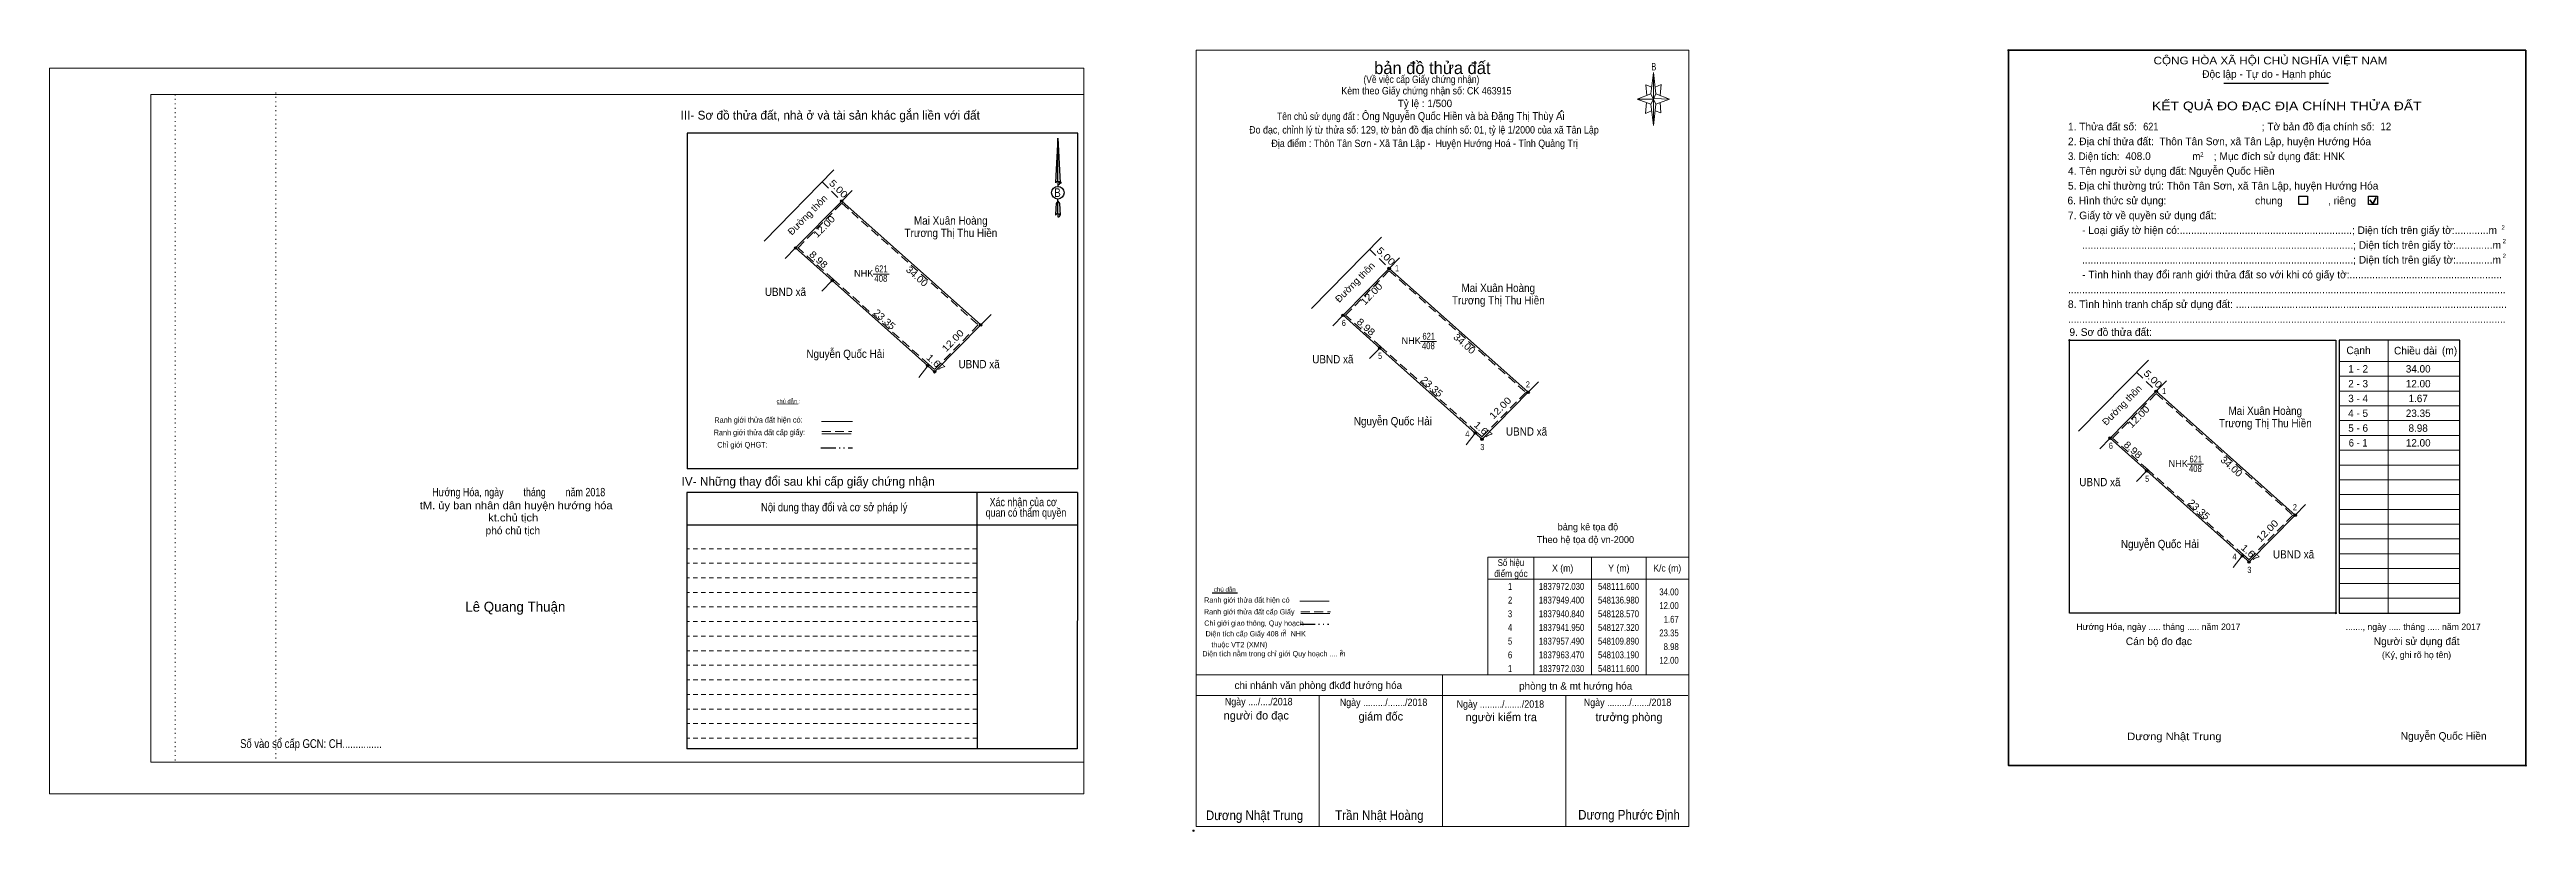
# Model space of a CAD drawing. Header units: metres. Extents: x 547727 to 548667, y 1837892 to 1838038.
# Drawn here: x 547726.9 to 548179.2, y 1837891.6 to 1838034.5 of the extents above; entities that cross this region are included whole.
import ezdxf
from ezdxf.enums import TextEntityAlignment as Align

# ---------------------------------------------------------------- set-up
doc = ezdxf.new("R2010")
doc.units = ezdxf.units.M
doc.header["$LTSCALE"] = 0.54
doc.header["$PDMODE"] = 32
doc.header["$PDSIZE"] = 0.27
for name, pattern in [('DASH_DOUBLE_DOT', [9.2, 5, -1.2, 0.3, -1.2, 0.3, -1.2]), ('DOTTED', [1.5, 0.3, -1.2]), ('MEDIUM_DASHED', [4.5, 3, -1.5]), ('SHORT_DASHED', [2.7, 1.5, -1.2])]:
    doc.linetypes.add(name, pattern=pattern)
for name, color, linetype, lineweight in [('1', 7, 'Continuous', 13), ('10', 7, 'Continuous', 13), ('11', 7, 'Continuous', 25), ('16', 7, 'Continuous', 25), ('18', 7, 'Continuous', 25), ('2', 7, 'Continuous', 35), ('27', 7, 'Continuous', 13), ('28', 7, 'SHORT_DASHED', 13), ('5', 7, 'DASH_DOUBLE_DOT', 25), ('50', 7, 'Continuous', 25), ('55', 7, 'Continuous', 13), ('63', 7, 'Continuous', 13), ('7', 7, 'Continuous', 13), ('8', 7, 'Continuous', 13)]:
    doc.layers.add(name, color=color, linetype=linetype, lineweight=lineweight)
for name, color, linetype in [('36', 7, 'Continuous'), ('48', 7, 'Continuous'), ('52', 7, 'Continuous'), ('6', 7, 'Continuous'), ('9', 7, 'Continuous')]:
    doc.layers.add(name, color=color, linetype=linetype)

msp = doc.modelspace()

# ---------------------------------------------------------------- hatches: boundary and pattern name
at = {"layer": '11'}
for points in [[(548111.8253, 1837972.03, 1), (548111.3747, 1837972.03, 1)], [(548111.8253, 1837972.03, 1), (548111.3747, 1837972.03, 1)], [(548103.4153, 1837963.47, 1), (548102.9647, 1837963.47, 1)], [(548110.1153, 1837957.49, 1), (548109.6647, 1837957.49, 1)], [(548137.2053, 1837949.4, 1), (548136.7547, 1837949.4, 1)], [(548127.5453, 1837941.95, 1), (548127.0947, 1837941.95, 1)], [(548128.7953, 1837940.84, 1), (548128.3447, 1837940.84, 1)]]:
    msp.add_hatch(color=256, dxfattribs=at).paths.add_polyline_path(points)
at = {"layer": '7'}
msp.add_hatch(color=256, dxfattribs=at).paths.add_polyline_path([(548002.84, 1838023.07), (548003.05, 1838023.2), (548003.09, 1838023.22), (548003.11, 1838023.27), (548003.1, 1838023.3), (548003.08, 1838023.31), (548003.03, 1838023.3), (548002.99, 1838023.26), (548002.79, 1838023.07)])
at = {"layer": '8'}
for points in [[(547871.7653, 1838006.78, 1), (547871.3147, 1838006.78, 1)], [(547871.7653, 1838006.78, 1), (547871.3147, 1838006.78, 1)], [(547863.3553, 1837998.22, 1), (547862.9047, 1837998.22, 1)], [(547870.0553, 1837992.24, 1), (547869.6047, 1837992.24, 1)], [(547971.7453, 1837994.47, 1), (547971.2947, 1837994.47, 1)], [(547971.7453, 1837994.47, 1), (547971.2947, 1837994.47, 1)], [(547897.1453, 1837984.15, 1), (547896.6947, 1837984.15, 1)], [(547963.3353, 1837985.91, 1), (547962.8847, 1837985.91, 1)], [(547970.0353, 1837979.93, 1), (547969.5847, 1837979.93, 1)], [(547887.4853, 1837976.7, 1), (547887.0347, 1837976.7, 1)], [(547888.7353, 1837975.59, 1), (547888.2847, 1837975.59, 1)], [(547997.1253, 1837971.84, 1), (547996.6747, 1837971.84, 1)], [(547987.4653, 1837964.39, 1), (547987.0147, 1837964.39, 1)], [(547988.7153, 1837963.28, 1), (547988.2647, 1837963.28, 1)]]:
    msp.add_hatch(color=256, dxfattribs=at).paths.add_polyline_path(points)

# ---------------------------------------------------------------- linework, layer by layer
at = {"layer": '1', "lineweight": 25}
for p, q in [((548123.97, 1838028.34), (548143.07, 1838028.34)), ((548095.76, 1837937.5), (548095.76, 1837980.84)), ((548167.05, 1837981.37), (548145.04, 1837981.37)), ((548145.04, 1837981.37), (548145.04, 1837980.84)), ((548145.04, 1837980.84), (548145.04, 1837937.5)), ((548167.05, 1837931.52), (548167.05, 1837981.37)), ((548145.04, 1837937.5), (548145.04, 1837931.52))]:
    msp.add_line(p, q, dxfattribs=at)
at = {"layer": '1'}
for p, q in [((547745.39, 1838026.25), (547915.77, 1838026.25)), ((547745.39, 1837904.29), (547745.39, 1838026.25)), ((547915.77, 1838026.25), (547915.77, 1837903.26)), ((548145.04, 1837977.47), (548154.53, 1837977.47)), ((548153.98, 1837981.37), (548153.98, 1837980.84)), ((548153.98, 1837980.84), (548153.98, 1837937.5)), ((548154.53, 1837977.47), (548160.17, 1837977.47)), ((548160.17, 1837977.47), (548167.05, 1837977.47)), ((548145.04, 1837974.77), (548154.53, 1837974.77)), ((548154.53, 1837974.77), (548160.17, 1837974.77)), ((548160.17, 1837974.77), (548167.05, 1837974.77)), ((548145.04, 1837972.07), (548154.53, 1837972.07)), ((548145.04, 1837969.37), (548154.53, 1837969.37)), ((548154.53, 1837972.07), (548160.17, 1837972.07)), ((548154.53, 1837969.37), (548160.17, 1837969.37)), ((548160.17, 1837972.07), (548167.05, 1837972.07)), ((548160.17, 1837969.37), (548167.05, 1837969.37)), ((548145.04, 1837966.66), (548154.53, 1837966.66)), ((548145.04, 1837963.96), (548154.53, 1837963.96)), ((548154.53, 1837966.66), (548160.17, 1837966.66)), ((548154.53, 1837963.96), (548160.17, 1837963.96)), ((548160.17, 1837966.66), (548167.05, 1837966.66)), ((548160.17, 1837963.96), (548167.05, 1837963.96)), ((548145.04, 1837961.26), (548154.53, 1837961.26)), ((548154.53, 1837961.26), (548160.17, 1837961.26)), ((548160.17, 1837961.26), (548167.05, 1837961.26)), ((548145.04, 1837958.55), (548154.53, 1837958.55)), ((548145.04, 1837955.85), (548154.53, 1837955.85)), ((548154.53, 1837958.55), (548160.17, 1837958.55)), ((548154.53, 1837955.85), (548160.17, 1837955.85)), ((548160.17, 1837958.55), (548167.05, 1837958.55)), ((548160.17, 1837955.85), (548167.05, 1837955.85)), ((548145.04, 1837953.15), (548154.53, 1837953.15)), ((548145.04, 1837950.44), (548154.53, 1837950.44)), ((548154.53, 1837953.15), (548160.17, 1837953.15)), ((548154.53, 1837950.44), (548160.17, 1837950.44)), ((548160.17, 1837953.15), (548167.05, 1837953.15)), ((548160.17, 1837950.44), (548167.05, 1837950.44)), ((548145.04, 1837947.74), (548154.53, 1837947.74)), ((548154.53, 1837947.74), (548160.17, 1837947.74)), ((548160.17, 1837947.74), (548167.05, 1837947.74)), ((548145.04, 1837945.04), (548154.53, 1837945.04)), ((548145.04, 1837942.33), (548154.53, 1837942.33)), ((548154.53, 1837945.04), (548160.17, 1837945.04)), ((548154.53, 1837942.33), (548160.17, 1837942.33)), ((548160.17, 1837945.04), (548167.05, 1837945.04)), ((548160.17, 1837942.33), (548167.05, 1837942.33)), ((548145.04, 1837939.63), (548154.53, 1837939.63)), ((548145.04, 1837936.93), (548160.17, 1837936.93)), ((548153.98, 1837937.5), (548153.98, 1837931.52)), ((548154.53, 1837939.63), (548160.17, 1837939.63)), ((548160.17, 1837939.63), (548167.05, 1837939.63)), ((548160.17, 1837936.93), (548167.05, 1837936.93)), ((548145.04, 1837934.22), (548160.17, 1837934.22)), ((548160.17, 1837934.22), (548167.05, 1837934.22)), ((547745.39, 1837904.29), (547915.77, 1837904.29))]:
    msp.add_line(p, q, dxfattribs=at)
at = {"layer": '1', "linetype": 'DOTTED'}
for p, q in [((547749.81, 1838026.25), (547749.81, 1837904.29)), ((547768.2, 1838026.61), (547768.2, 1837904.64))]:
    msp.add_line(p, q, dxfattribs=at)
at = {"layer": '1', "lineweight": 35}
for p, q in [((548150.61, 1838006.99), (548151.15, 1838006.29)), ((548151.15, 1838006.29), (548151.8, 1838007.46))]:
    msp.add_line(p, q, dxfattribs=at)
at = {"layer": '1'}
for points in [[(547726.87, 1837898.49), (547915.77, 1837898.49), (547915.77, 1838031.04), (547726.87, 1838031.04)], [(548111.6, 1837972.03), (548136.98, 1837949.4), (548128.57, 1837940.84), (548127.32, 1837941.95), (548109.89, 1837957.49), (548103.19, 1837963.47)]]:
    msp.add_lwpolyline(points, close=True, dxfattribs=at)
msp.add_lwpolyline([(547752.29, 1838026.25), (547915.77, 1838026.25), (547915.77, 1837904.29), (547752.29, 1837904.29)], dxfattribs=at)
at = {"layer": '1', "lineweight": 25}
for points in [[(548095.76, 1837980.84), (548095.76, 1837981.35), (548144.41, 1837981.35), (548144.41, 1837980.84), (548144.41, 1837937.5)], [(548144.41, 1837937.5), (548144.41, 1837931.52), (548095.76, 1837931.52), (548095.76, 1837937.5)], [(548145.04, 1837931.52), (548167.05, 1837931.52), (548167.05, 1837932.01)]]:
    msp.add_lwpolyline(points, dxfattribs=at)
at = {"layer": '1'}
for p in [(548084.63, 1838034.33), (548095.76, 1837981.35), (548144.41, 1837931.52), (548179.09, 1837903.68)]:
    msp.add_point(p, dxfattribs=at)
at = {"layer": '10'}
msp.add_line((548097.42, 1837964.73), (548110.18, 1837977.72), dxfattribs=at)
msp.add_lwpolyline([(548111.6, 1837972.03), (548136.98, 1837949.4), (548128.57, 1837940.84), (548127.32, 1837941.95), (548109.89, 1837957.49), (548103.19, 1837963.47)], close=True, dxfattribs=at)
at = {"layer": '10', "linetype": 'MEDIUM_DASHED'}
msp.add_lwpolyline([(548111.61, 1837971.62), (548136.55, 1837949.39), (548128.56, 1837941.25), (548127.52, 1837942.17), (548110.09, 1837957.71), (548103.62, 1837963.48)], close=True, dxfattribs=at)
at = {"layer": '11'}
for centre in [(548111.6, 1837972.03), (548111.6, 1837972.03), (548103.19, 1837963.47), (548109.89, 1837957.49), (548136.98, 1837949.4), (548127.32, 1837941.95), (548128.57, 1837940.84)]:
    msp.add_circle(centre, 0.2253, dxfattribs=at)
at = {"layer": '16'}
msp.add_line((547943.81, 1837935.17), (547939.19, 1837935.17), dxfattribs=at)
at = {"layer": '18'}
for p, q in [((547911, 1838018.25), (547911.45, 1838010.13)), ((547911, 1838018.25), (547911.45, 1838010.13)), ((547911, 1838018.25), (547911.45, 1838010.13)), ((547910.65, 1838011.37), (547910.6, 1838010.13)), ((547911, 1838010.35), (547911, 1838010.06)), ((547911, 1838010.06), (547911, 1838009.85)), ((547911, 1838009.85), (547911, 1838009.52)), ((547911, 1838009.85), (547911, 1838009.52)), ((547911, 1838009.85), (547911, 1838009.52)), ((547911, 1838006.77), (547911, 1838007.13)), ((547911, 1838006.77), (547911, 1838007.13)), ((547911, 1838006.77), (547911, 1838007.13)), ((547911, 1838006.77), (547911.31, 1838006.33)), ((547911, 1838006.77), (547911.31, 1838006.33)), ((547911, 1838006.77), (547911.31, 1838006.33)), ((547911, 1838004.46), (547911, 1838004.16)), ((547911.31, 1838006.33), (547911.45, 1838004.2)), ((547911.31, 1838006.33), (547911.45, 1838004.2)), ((547911.31, 1838006.33), (547911.45, 1838004.2)), ((547911, 1838004.16), (547911, 1838003.91)), ((547911.45, 1838004.2), (547911.45, 1838004.21))]:
    msp.add_line(p, q, dxfattribs=at)
for points in [[(547911, 1838010.35), (547911, 1838018.25), (547910.65, 1838011.37)], [(547911, 1838004.46), (547911, 1838006.77), (547910.73, 1838006.33), (547910.65, 1838005.46), (547910.6, 1838004.21)]]:
    msp.add_lwpolyline(points, dxfattribs=at)
msp.add_ellipse((547911.013, 1838008.3001), major_axis=(0, 1.158), ratio=0.983453, dxfattribs=at)
for centre, start_param, end_param in [((547911.0134, 1838010.0846), 1.57079633, 3.07445202), ((547911.0134, 1838010.0846), 0.06714063, 1.57079633), ((547911.0134, 1838010.0846), 4.71238898, 6.28318531), ((547911.0134, 1838004.1741), 2.49106941, 3.07427841), ((547911.0134, 1838004.1741), 1.57079633, 2.49106941), ((547911.0134, 1838004.1741), 0.06714063, 1.57079633), ((547911.0134, 1838004.1741), 4.71238898, 6.28318531)]:
    msp.add_ellipse(centre, major_axis=(0.4175, 0), ratio=0.655448, start_param=start_param, end_param=end_param, dxfattribs=at)
msp.add_point((547911.45, 1838010.13), dxfattribs=at)
at = {"layer": '2'}
msp.add_lwpolyline([(548084.63, 1838034.33), (548179.09, 1838034.33), (548179.09, 1837903.68), (548084.63, 1837903.68)], close=True, dxfattribs=at)
at = {"layer": '27'}
for p, q in [((548111.6, 1837972.03), (548113.49, 1837973.96)), ((548103.19, 1837963.47), (548101.3, 1837961.54)), ((548109.89, 1837957.49), (548108, 1837955.56)), ((548136.98, 1837949.4), (548138.87, 1837951.33)), ((548127.32, 1837941.95), (548125.67, 1837939.81))]:
    msp.add_line(p, q, dxfattribs=at)
at = {"layer": '28', "linetype": 'Continuous', "lineweight": 25}
for p, q in [((547914.66, 1837957.87), (547843.3, 1837957.87)), ((547896.25, 1837953.53), (547896.27, 1837906.68)), ((547914.6, 1837953.53), (547914.57, 1837906.68)), ((547914.57, 1837947.58), (547843.25, 1837947.58)), ((547914.57, 1837906.68), (547843.25, 1837906.68))]:
    msp.add_line(p, q, dxfattribs=at)
at = {"layer": '28'}
for p, q in [((547896.26, 1837943.27), (547843.25, 1837943.27)), ((547896.26, 1837940.61), (547843.25, 1837940.61)), ((547896.26, 1837937.93), (547843.25, 1837937.93)), ((547896.26, 1837935.29), (547843.25, 1837935.29)), ((547896.26, 1837932.62), (547843.25, 1837932.62)), ((547896.26, 1837929.96), (547843.25, 1837929.96)), ((547896.26, 1837927.26), (547843.25, 1837927.26)), ((547896.27, 1837924.61), (547843.25, 1837924.61)), ((547896.27, 1837921.97), (547843.25, 1837921.97)), ((547896.27, 1837919.32), (547843.25, 1837919.32)), ((547896.27, 1837916.64), (547843.25, 1837916.64)), ((547896.27, 1837913.97), (547843.25, 1837913.97)), ((547896.27, 1837911.33), (547843.25, 1837911.33)), ((547896.27, 1837908.67), (547843.25, 1837908.67))]:
    msp.add_line(p, q, dxfattribs=at)
at = {"layer": '28', "linetype": 'Continuous', "lineweight": 25}
for points in [[(547914.66, 1837957.87), (547914.66, 1838019.21), (547843.3, 1838019.21), (547843.3, 1837957.87)], [(547914.6, 1837953.53), (547843.25, 1837953.53), (547843.25, 1837906.68)]]:
    msp.add_lwpolyline(points, dxfattribs=at)
at = {"layer": '5'}
for p, q in [((547867.74, 1837961.7), (547873.49, 1837961.7)), ((547955.29, 1837929.47), (547960.53, 1837929.47))]:
    msp.add_line(p, q, dxfattribs=at)
at = {"layer": '5', "linetype": 'Continuous', "lineweight": 13}
for p, q in [((547955.19, 1837933.68), (547960.57, 1837933.68)), ((547955.39, 1837931.44), (547960.66, 1837931.44))]:
    msp.add_line(p, q, dxfattribs=at)
at = {"layer": '5', "linetype": 'MEDIUM_DASHED', "lineweight": 13}
msp.add_line((547955.39, 1837931.76), (547960.83, 1837931.76), dxfattribs=at)
at = {"layer": '50'}
for points in [[(548137.63, 1838007.68), (548139.26, 1838007.68), (548139.26, 1838006.17), (548137.63, 1838006.17)], [(548150.4, 1838007.68), (548152.02, 1838007.68), (548152.02, 1838006.17), (548150.4, 1838006.17)]]:
    msp.add_lwpolyline(points, close=True, dxfattribs=at)
at = {"layer": '55'}
for p, q in [((547867.88, 1837966.53), (547873.49, 1837966.53)), ((547867.92, 1837964.28), (547873.3, 1837964.28)), ((547867.92, 1837964.28), (547873.3, 1837964.28))]:
    msp.add_line(p, q, dxfattribs=at)
at = {"layer": '55', "linetype": 'MEDIUM_DASHED'}
msp.add_line((547867.91, 1837964.66), (547873.42, 1837964.66), dxfattribs=at)
at = {"layer": '63', "linetype": 'MEDIUM_DASHED'}
msp.add_line((548108.03, 1837975.54), (548111.6, 1837972.03), dxfattribs=at)
at = {"layer": '63'}
for p, q in [((548117.33, 1837958.7), (548120.27, 1837958.7)), ((547997.96, 1837941.72), (547997.96, 1837920.22)), ((548008.46, 1837941.72), (548008.46, 1837920.22)), ((548018.46, 1837941.72), (548018.46, 1837920.22)), ((547989.56, 1837937.72), (548026.26, 1837937.72))]:
    msp.add_line(p, q, dxfattribs=at)
msp.add_lwpolyline([(547989.56, 1837941.72), (548026.26, 1837941.72), (548026.26, 1837920.22), (547989.56, 1837920.22)], close=True, dxfattribs=at)
at = {"layer": '7'}
for p, q in [((548019.31, 1838026.39), (548019.81, 1838030.29)), ((548019.31, 1838024.49), (548016.81, 1838025.39)), ((548020.21, 1838024.49), (548019.81, 1838020.59)), ((548021.11, 1838022.89), (548020.11, 1838023.29)), ((548020.21, 1838026.39), (548022.71, 1838025.39)), ((548021.01, 1838024.79), (548021.11, 1838022.89)), ((547859.83, 1837969.69), (547863.56, 1837969.74)), ((547936.26, 1837920.22), (548026.26, 1837920.22)), ((547936.26, 1837920.22), (548026.26, 1837920.22)), ((547936.26, 1837920.22), (548026.26, 1837920.22)), ((547981.26, 1837892.52), (547981.26, 1837920.22)), ((547936.26, 1837916.42), (548026.06, 1837916.42)), ((547958.76, 1837892.52), (547958.76, 1837916.42)), ((548003.76, 1837892.52), (548003.76, 1837916.42)), ((548026.26, 1837892.52), (547936.26, 1837892.52))]:
    msp.add_line(p, q, dxfattribs=at)
for points in [[(547936.26, 1838034.32), (548026.26, 1838034.32), (548026.26, 1837892.52), (547936.26, 1837892.52)], [(548019.81, 1838030.29), (548020.21, 1838026.39), (548019.81, 1838025.39)], [(548002.84, 1838023.07), (548003.05, 1838023.2), (548003.09, 1838023.22), (548003.11, 1838023.27), (548003.1, 1838023.3), (548003.08, 1838023.31), (548003.03, 1838023.3), (548002.99, 1838023.26), (548002.79, 1838023.07)], [(548019.81, 1838025.39), (548016.81, 1838025.39), (548019.31, 1838026.39), (548020.21, 1838024.49), (548022.71, 1838025.39), (548019.81, 1838025.49)], [(548019.81, 1838025.39), (548019.81, 1838020.59), (548019.31, 1838024.49)]]:
    msp.add_lwpolyline(points, close=True, dxfattribs=at)
for points in [[(548019.51, 1838027.59), (548018.41, 1838027.99), (548018.61, 1838026.09)], [(548020.11, 1838027.59), (548021.21, 1838028.09), (548021.01, 1838026.09)], [(548019.81, 1838025.39), (548019.31, 1838026.39), (548016.81, 1838025.39)], [(548018.51, 1838024.79), (548018.31, 1838022.79), (548019.41, 1838023.29)], [(548019.81, 1838025.39), (548020.21, 1838024.49), (548022.71, 1838025.39)]]:
    msp.add_lwpolyline(points, dxfattribs=at)
msp.add_point((547935.79, 1837891.74), dxfattribs=at)
at = {"layer": '8'}
for p, q in [((547857.36, 1837999.48), (547870.12, 1838012.47)), ((547871.54, 1838006.78), (547873.43, 1838008.71)), ((547957.34, 1837987.17), (547970.1, 1838000.16)), ((547863.13, 1837998.22), (547861.24, 1837996.29)), ((547971.52, 1837994.47), (547973.41, 1837996.4)), ((547869.83, 1837992.24), (547867.94, 1837990.31)), ((547877.27, 1837993.45), (547880.21, 1837993.45)), ((547896.92, 1837984.15), (547898.81, 1837986.08)), ((547963.11, 1837985.91), (547961.22, 1837983.98)), ((547969.81, 1837979.93), (547967.92, 1837978)), ((547977.25, 1837981.14), (547980.19, 1837981.14)), ((547887.26, 1837976.7), (547885.61, 1837974.56)), ((547996.9, 1837971.84), (547998.79, 1837973.77)), ((547987.24, 1837964.39), (547985.59, 1837962.25))]:
    msp.add_line(p, q, dxfattribs=at)
at = {"layer": '8', "linetype": 'MEDIUM_DASHED'}
for p, q in [((547867.97, 1838010.29), (547871.54, 1838006.78)), ((547967.95, 1837997.98), (547971.52, 1837994.47))]:
    msp.add_line(p, q, dxfattribs=at)
at = {"layer": '8'}
for points in [[(547871.54, 1838006.78), (547896.92, 1837984.15), (547888.51, 1837975.59), (547887.26, 1837976.7), (547869.83, 1837992.24), (547863.13, 1837998.22)], [(547871.54, 1838006.78), (547896.92, 1837984.15), (547888.51, 1837975.59), (547887.26, 1837976.7), (547869.83, 1837992.24), (547863.13, 1837998.22)], [(547971.52, 1837994.47), (547996.9, 1837971.84), (547988.49, 1837963.28), (547987.24, 1837964.39), (547969.81, 1837979.93), (547963.11, 1837985.91)], [(547971.52, 1837994.47), (547996.9, 1837971.84), (547988.49, 1837963.28), (547987.24, 1837964.39), (547969.81, 1837979.93), (547963.11, 1837985.91)]]:
    msp.add_lwpolyline(points, close=True, dxfattribs=at)
at = {"layer": '8', "linetype": 'MEDIUM_DASHED'}
for points in [[(547871.55, 1838006.37), (547896.49, 1837984.14), (547888.5, 1837976), (547887.46, 1837976.92), (547870.03, 1837992.46), (547863.56, 1837998.23)], [(547971.53, 1837994.06), (547996.47, 1837971.83), (547988.48, 1837963.69), (547987.44, 1837964.61), (547970.01, 1837980.15), (547963.54, 1837985.92)]]:
    msp.add_lwpolyline(points, close=True, dxfattribs=at)
at = {"layer": '8', "lineweight": 25}
for centre in [(547871.54, 1838006.78), (547871.54, 1838006.78), (547863.13, 1837998.22), (547869.83, 1837992.24), (547971.52, 1837994.47), (547971.52, 1837994.47), (547896.92, 1837984.15), (547963.11, 1837985.91), (547969.81, 1837979.93), (547887.26, 1837976.7), (547888.51, 1837975.59), (547996.9, 1837971.84), (547987.24, 1837964.39), (547988.49, 1837963.28)]:
    msp.add_circle(centre, 0.2253, dxfattribs=at)

# ---------------------------------------------------------------- texts
at = {"layer": '1'}
for s, height, width, p in [('CỘNG HÒA XÃ HỘI CHỦ NGHĨA VIỆT NAM', 1.388, 1.15, (548111.12, 1838031.76)), ('3. Diện tích:', 1.388, 0.95, (548095.49, 1838014.28)), ('m', 1.388, 0.95, (548118.21, 1838014.28)), ('2', 0.7928, 0.9, (548119.64, 1838014.91)), ('2', 0.7928, 0.9, (548174.66, 1838001.54)), ('2', 0.7928, 0.9, (548174.87, 1837999.07)), ('2', 0.7928, 0.9, (548174.87, 1837996.37)), ('Dương Nhật Trung', 1.388, 1.1, (548106.31, 1837908.29))]:
    msp.add_text(s, height=height, dxfattribs=dict(at, width=width)).set_placement(p)
for s, height, p in [('Độc lập - Tự do - Hạnh phúc', 1.388, (548120, 1838029.29)), ('2. Địa chỉ thửa đất:', 1.388, (548095.49, 1838016.99)), ('1. Thửa đất số:', 1.388, (548095.49, 1838019.69)), ('; Tờ bản đồ địa chính số:', 1.388, (548130.86, 1838019.7)), ('; Mục đích sử dụng đất: HNK', 1.388, (548122.12, 1838014.28)), ('4. Tên người sử dụng đất:', 1.388, (548095.49, 1838011.58)), ('5. Địa chỉ thường trú: Thôn Tân Sơn, xã Tân Lập, huyện Hướng Hóa', 1.388, (548095.49, 1838008.88)), ('7. Giấy tờ về quyền sử dụng đất:', 1.388, (548095.49, 1838003.47)), ('chung                , riêng', 1.388, (548129.66, 1838006.17)), ('     - Loại giấy tờ hiện có:.............................................................; Diện tích trên giấy tờ:............m', 1.388, (548095.49, 1838000.77)), ('     ................................................................................................; Diện tích trên giấy tờ:.............m', 1.388, (548095.49, 1837998.06)), ('     ................................................................................................; Diện tích trên giấy tờ:.............m', 1.388, (548095.49, 1837995.36)), ('     - Tình hình thay đổi ranh giới thửa đất so với khi có giấy tờ:......................................................', 1.388, (548095.49, 1837992.66)), ('8. Tình hình tranh chấp sử dụng đất: ................................................................................................', 1.388, (548095.49, 1837987.25)), ('...........................................................................................................................................................', 1.388, (548095.49, 1837989.95)), ('...........................................................................................................................................................', 1.388, (548095.49, 1837984.55)), ('9. Sơ đồ thửa đất:', 1.388, (548095.76, 1837982.15)), ('Cạnh', 1.388, (548146.34, 1837978.81)), ('Chiều dài', 1.388, (548155.03, 1837978.76)), ('(m)', 1.388, (548163.79, 1837978.78)), ('Hướng Hóa, ngày ..... tháng ..... năm 2017', 1.189, (548097.03, 1837928.41)), ('......., ngày ..... tháng ..... năm 2017', 1.189, (548146.21, 1837928.41)), ('Cán bộ đo đạc', 1.388, (548106.06, 1837925.66)), ('Người sử dụng đất', 1.388, (548151.34, 1837925.66)), ('(Ký, ghi rõ họ tên)', 1.189, (548152.83, 1837923.28))]:
    msp.add_text(s, height=height, dxfattribs=at).set_placement(p)
for s, height, width, p in [('KẾT QUẢ ĐO ĐẠC ĐỊA CHÍNH THỬA ĐẤT', 1.586, 1.2, (548135.455, 1838023.37)), ('621', 1.25, 0.8, (548118.83, 1837959.02)), ('408', 1.25, 0.85, (548118.755, 1837957.28))]:
    msp.add_text(s, height=height, dxfattribs=dict(at, width=width)).set_placement(p, align=Align.CENTER)
msp.add_text('NHK', height=1.25, dxfattribs=at).set_placement((548115.625, 1837958.21), align=Align.CENTER)
at = {"layer": '16', "width": 0.8}
for p in [(547952.42, 1837927.68), (547962.76, 1837923.98)]:
    msp.add_text('2', height=0.8, dxfattribs=at).set_placement(p, align=Align.CENTER)
at = {"layer": '18'}
for s, height, width, p in [('B', 1.59, 0.85, (547910.945, 1838007.52)), ('tM. ủy ban nhân dân huyện hướng hóa', 1.381, 1.1, (547812.095, 1837950.48)), ('Hướng Hóa, ngày        tháng        năm 2018', 1.523, 0.8, (547812.56, 1837952.85)), ('kt.chủ tịch', 1.381, 1.1, (547811.545, 1837948.25)), ('Số vào sổ cấp GCN: CH...............', 1.611, 0.8, (547774.605, 1837906.85))]:
    msp.add_text(s, height=height, dxfattribs=dict(at, width=width)).set_placement(p, align=Align.CENTER)
for s, height, p in [('phó chủ tịch', 1.381, (547811.485, 1837945.9)), ('Lê Quang Thuận', 1.822, (547811.93, 1837931.76))]:
    msp.add_text(s, height=height, dxfattribs=at).set_placement(p, align=Align.CENTER)
at = {"layer": '28'}
for s, p in [('III- Sơ đồ thửa đất, nhà ở và tài sản khác gắn liền với đất', (547869.44, 1838021.66)), ('IV- Những thay đổi sau khi cấp giấy chứng nhận', (547865.41, 1837954.77))]:
    msp.add_text(s, height=1.611, dxfattribs=at).set_placement(p, align=Align.CENTER)
for s, width, p in [('Nội dung thay đổi và cơ sở pháp lý', 0.85, (547870.175, 1837950.1)), (' quan có thẩm quyền', 0.8, (547904.97, 1837949.11)), ('Xác nhận của cơ', 0.8, (547904.69, 1837951.03))]:
    msp.add_text(s, height=1.519, dxfattribs=dict(at, width=width)).set_placement(p, align=Align.CENTER)
at = {"layer": '36', "width": 0.9}
for s, p in [('Mai Xuân Hoàng', (548131.525, 1837967.72)), ('Trương Thị Thu Hiền', (548131.545, 1837965.46)), ('UBND xã', (548101.325, 1837954.69)), ('Nguyễn Quốc Hải', (548112.28, 1837943.38)), ('UBND xã', (548136.695, 1837941.49))]:
    msp.add_text(s, height=1.5, dxfattribs=at).set_placement(p, align=Align.CENTER)
at = {"layer": '48'}
msp.add_text('6. Hình thức sử dụng:', height=1.388, dxfattribs=at).set_placement((548095.4, 1838006.19))
at = {"layer": '5'}
for s, height, width, p in [('Ranh giới thửa đất cấp Giấy', 0.96, 0.9, (547945.97, 1837931.26)), ('Ranh giới thửa đất hiện có ', 0.96, 0.9, (547945.715, 1837933.41)), ('chú dẫn', 0.7999, 1.05, (547941.51, 1837935.41)), ('Chỉ giới giao thông, Quy hoạch', 0.96, 0.9, (547946.83, 1837929.19)), ('Diện tích cấp Giấy 408 m  NHK', 0.96, 0.9, (547947.155, 1837927.25)), ('Diện tích nằm trong chỉ giới Quy hoạch .... m', 0.96, 0.9, (547950.475, 1837923.6)), ('thuộc VT2 (XMN)', 0.96, 0.95, (547944.165, 1837925.26))]:
    msp.add_text(s, height=height, dxfattribs=dict(at, width=width)).set_placement(p, align=Align.CENTER)
at = {"layer": '52'}
for s, p in [('2 - 3', (548148.485, 1837972.74)), ('1 - 2', (548148.485, 1837975.45)), ('34.00', (548159.455, 1837975.45)), ('12.00', (548159.455, 1837972.74)), ('4 - 5', (548148.48, 1837967.34)), ('3 - 4', (548148.485, 1837970.04)), ('23.35', (548159.455, 1837967.34)), ('1.67', (548159.455, 1837970.04)), ('5 - 6', (548148.485, 1837964.63)), ('8.98', (548159.45, 1837964.63)), ('12.00', (548159.455, 1837961.93))]:
    msp.add_text(s, height=1.352, dxfattribs=at).set_placement(p, align=Align.CENTER)
at = {"layer": '52', "width": 0.95}
msp.add_text('6 - 1', height=1.352, dxfattribs=at).set_placement((548148.485, 1837961.93), align=Align.CENTER)
at = {"layer": '55'}
for s, height, width, p in [('Ranh giới thửa đất cấp giấy:', 1.035, 0.8, (547856.5188, 1837963.9967)), ('Ranh giới thửa đất hiện có:', 1.04, 0.8, (547856.3438, 1837966.2762)), ('Chỉ giới QHGT:', 1.035, 0.85, (547853.4288, 1837961.7396))]:
    msp.add_text(s, height=height, rotation=0.135, dxfattribs=dict(at, width=width)).set_placement(p, align=Align.CENTER)
at = {"layer": '6'}
for s, width, p in [('621', 0.9, (548109.23, 1838019.7)), ('12', 0.95, (548152.56, 1838019.72))]:
    msp.add_text(s, height=1.388, dxfattribs=dict(at, width=width)).set_placement(p)
for s, p in [('Thôn Tân Sơn, xã Tân Lập, huyện Hướng Hóa', (548112.19, 1838016.99)), ('408.0', (548105.97, 1838014.3)), ('Nguyễn Quốc Hiền', (548117.54, 1838011.6)), ('Nguyễn Quốc Hiền', (548156.26, 1837908.37))]:
    msp.add_text(s, height=1.388, dxfattribs=at).set_placement(p)
at = {"layer": '63'}
for s, rotation, width, p in [('Đường thôn', 45.512, 1.05, (548105.7953, 1837969.062)), ('5.00', 315.486, 1.2, (548110.5768, 1837973.8173)), ('12.00', 45.506, 1.15, (548108.8216, 1837966.932)), ('8.98', 318.25, 1.15, (548106.9538, 1837960.8813)), ('34.00', 318.278, 1.1, (548124.9291, 1837957.8026)), ('23.35', 318.281, 1.1, (548119.0091, 1837949.9706)), ('12.00', 45.506, 1.15, (548132.3416, 1837946.092)), ('1.67', 318.395, 1.15, (548128.355, 1837942.0468))]:
    msp.add_text(s, height=1.25, rotation=rotation, dxfattribs=dict(at, width=width)).set_placement(p, align=Align.CENTER)
for s, width, p in [('Số hiệu', 0.85, (547993.76, 1837940.1)), ('điểm góc', 0.9, (547993.76, 1837938.1)), (' 1', 0.75, (547993.41, 1837935.75)), ('1837972.030', 0.85, (548003.01, 1837935.75)), ('X (m)', 0.95, (548003.21, 1837939.1)), ('548111.600', 0.85, (548013.41, 1837935.75)), ('Y (m)', 0.95, (548013.465, 1837939.1)), ('K/c (m)', 0.95, (548022.305, 1837939.1)), (' 3', 0.8, (547993.405, 1837930.75)), (' 2', 0.85, (547993.415, 1837933.25)), ('1837949.400', 0.85, (548003.01, 1837933.25)), ('1837940.840', 0.85, (548003.01, 1837930.75)), ('548136.980', 0.85, (548013.41, 1837933.25)), ('548128.570', 0.85, (548013.41, 1837930.75)), (' 4', 0.85, (547993.41, 1837928.25)), ('1837941.950', 0.85, (548003.01, 1837928.25)), ('548127.320', 0.85, (548013.41, 1837928.25)), (' 5', 0.8, (547993.415, 1837925.75)), (' 6', 0.85, (547993.415, 1837923.25)), ('1837957.490', 0.85, (548003.01, 1837925.75)), ('1837963.470', 0.85, (548003.01, 1837923.25)), ('548109.890', 0.85, (548013.41, 1837925.75)), ('548103.190', 0.85, (548013.41, 1837923.25)), (' 1', 0.75, (547993.41, 1837920.75)), ('1837972.030', 0.85, (548003.01, 1837920.75)), ('548111.600', 0.85, (548013.41, 1837920.75))]:
    msp.add_text(s, height=1.25, dxfattribs=dict(at, width=width)).set_placement(p, align=Align.CENTER)
at = {"layer": '63', "width": 0.85}
for s, p in [('34.00', (548024.41, 1837934.75)), ('12.00', (548024.41, 1837932.25)), ('23.35', (548024.41, 1837927.25)), ('1.67', (548024.41, 1837929.75)), ('12.00', (548024.41, 1837922.25)), ('8.98', (548024.41, 1837924.75))]:
    msp.add_text(s, height=1.25, dxfattribs=at).set_placement(p, align=Align.RIGHT)
at = {"layer": '7'}
for s, height, p in [('bản đồ thửa đất', 2.25, (547979.405, 1838029.98)), ('Tỷ lệ : 1/500', 1.35, (547978.055, 1838023.94)), ('Theo hệ tọa độ vn-2000', 1.25, (548007.375, 1837944.31)), ('bảng kê tọa độ', 1.25, (548007.825, 1837946.63)), ('chi nhánh văn phòng đkđđ hướng hóa', 1.35, (547958.59, 1837917.64)), ('phòng tn & mt hướng hóa', 1.35, (548005.585, 1837917.52)), ('người đo đạc', 1.5, (547947.255, 1837912.06)), ('giám đốc', 1.5, (547970.005, 1837911.88)), ('người kiểm tra', 1.5, (547991.985, 1837911.76)), ('trưởng phòng', 1.5, (548015.325, 1837911.76))]:
    msp.add_text(s, height=height, dxfattribs=at).set_placement(p, align=Align.CENTER)
for s, height, width, p in [('B', 1.378, 0.75, (548019.845, 1838030.64)), ('Kèm theo Giấy chứng nhận số: CK 463915', 1.35, 0.9, (547978.325, 1838026.26)), ('(Về việc cấp Giấy chứng nhận)', 1.35, 0.85, (547977.41, 1838028.34)), ('Tên chủ sử dụng đất :', 1.35, 0.85, (547958.575, 1838021.59)), ('Đo đạc, chỉnh lý từ thửa số: 129, tờ bản đồ địa chính số: 01, tỷ lệ 1/2000 của xã Tân Lập', 1.35, 0.9, (547977.88, 1838019.12)), ('Địa điểm : Thôn Tân Sơn - Xã Tân Lập -  Huyện Hướng Hoá - Tỉnh Quảng Trị ', 1.35, 0.9, (547978.225, 1838016.65)), ('Ngày ..../..../2018', 1.35, 0.9, (547947.7, 1837914.66)), ('Ngày ........./......./2018', 1.35, 0.9, (547970.5, 1837914.53)), ('Ngày ........./......./2018', 1.35, 0.9, (547991.83, 1837914.22)), ('Ngày ........./......./2018', 1.35, 0.9, (548015.06, 1837914.52)), ('Dương Nhật Trung', 1.75, 0.9, (547946.94, 1837893.69)), ('Trần Nhật Hoàng', 1.75, 0.9, (547969.735, 1837893.7)), ('Dương Phước Định', 1.75, 0.9, (548015.325, 1837893.79))]:
    msp.add_text(s, height=height, dxfattribs=dict(at, width=width)).set_placement(p, align=Align.CENTER)
at = {"layer": '7', "width": 0.9}
msp.add_text('Ông Nguyễn Quốc Hiền và bà Đặng Thị Thùy Ai', height=1.44, dxfattribs=at).set_placement((547966.55, 1838021.58))
at = {"layer": '7'}
msp.add_text('chú dẫn :', height=0.7652, rotation=359.974, dxfattribs=at).set_placement((547861.8148, 1837969.8389), align=Align.CENTER)
at = {"layer": '8'}
for s, rotation, width, p in [('5.00', 315.486, 1.2, (547870.5168, 1838008.5673)), ('Đường thôn', 45.512, 1.05, (547865.7353, 1838003.812)), ('12.00', 45.506, 1.15, (547868.7616, 1838001.682)), ('8.98', 318.25, 1.15, (547866.8938, 1837995.6313)), ('Đường thôn', 45.512, 1.05, (547965.7153, 1837991.502)), ('5.00', 315.486, 1.2, (547970.4968, 1837996.2573)), ('34.00', 318.278, 1.1, (547884.8691, 1837992.5526)), ('12.00', 45.506, 1.15, (547968.7416, 1837989.372)), ('23.35', 318.281, 1.1, (547878.9491, 1837984.7206)), ('12.00', 45.506, 1.15, (547892.2816, 1837980.842)), ('8.98', 318.25, 1.15, (547966.8738, 1837983.3213)), ('34.00', 318.278, 1.1, (547984.8491, 1837980.2426)), ('1.67', 318.395, 1.15, (547888.295, 1837976.7968)), ('23.35', 318.281, 1.1, (547978.9291, 1837972.4106)), ('12.00', 45.506, 1.15, (547992.2616, 1837968.532)), ('1.67', 318.395, 1.15, (547988.275, 1837964.4868))]:
    msp.add_text(s, height=1.25, rotation=rotation, dxfattribs=dict(at, width=width)).set_placement(p, align=Align.CENTER)
for s, height, width, p in [('Trương Thị Thu Hiền', 1.5, 0.9, (547891.485, 1838000.21)), ('Mai Xuân Hoàng', 1.5, 0.9, (547891.465, 1838002.47)), ('UBND xã', 1.5, 0.9, (547861.265, 1837989.44)), ('408', 1.25, 0.85, (547878.695, 1837992.03)), ('621', 1.25, 0.8, (547878.77, 1837993.77)), ('1', 1.126, 0.75, (547972.96, 1837993.95)), ('Mai Xuân Hoàng', 1.5, 0.9, (547991.445, 1837990.16)), ('Trương Thị Thu Hiền', 1.5, 0.9, (547991.465, 1837987.9)), ('6', 1.126, 0.9, (547963.24, 1837983.96)), ('621', 1.25, 0.8, (547978.75, 1837981.46)), ('Nguyễn Quốc Hải', 1.5, 0.9, (547872.22, 1837978.13)), ('UBND xã', 1.5, 0.9, (547896.635, 1837976.24)), ('UBND xã', 1.5, 0.9, (547961.245, 1837977.13)), ('5', 1.126, 0.85, (547969.86, 1837977.93)), ('408', 1.25, 0.85, (547978.675, 1837979.72)), ('2', 1.126, 0.9, (547996.85, 1837972.72)), ('Nguyễn Quốc Hải', 1.5, 0.9, (547972.2, 1837965.82)), ('4', 1.126, 0.9, (547985.805, 1837963.69)), ('UBND xã', 1.5, 0.9, (547996.615, 1837963.93)), ('3', 1.126, 0.8, (547988.535, 1837961.28))]:
    msp.add_text(s, height=height, dxfattribs=dict(at, width=width)).set_placement(p, align=Align.CENTER)
for p in [(547875.565, 1837992.96), (547975.545, 1837980.65)]:
    msp.add_text('NHK', height=1.25, dxfattribs=at).set_placement(p, align=Align.CENTER)
at = {"layer": '9'}
for s, width, p in [('1', 0.75, (548113.05, 1837971.51)), ('6', 0.9, (548103.32, 1837961.52)), ('5', 0.85, (548109.945, 1837955.49)), ('2', 0.9, (548136.935, 1837950.28)), ('4', 0.9, (548125.89, 1837941.25)), ('3', 0.85, (548128.62, 1837938.84))]:
    msp.add_text(s, height=1.126, dxfattribs=dict(at, width=width)).set_placement(p, align=Align.CENTER)

doc.saveas('drawing.dxf')
